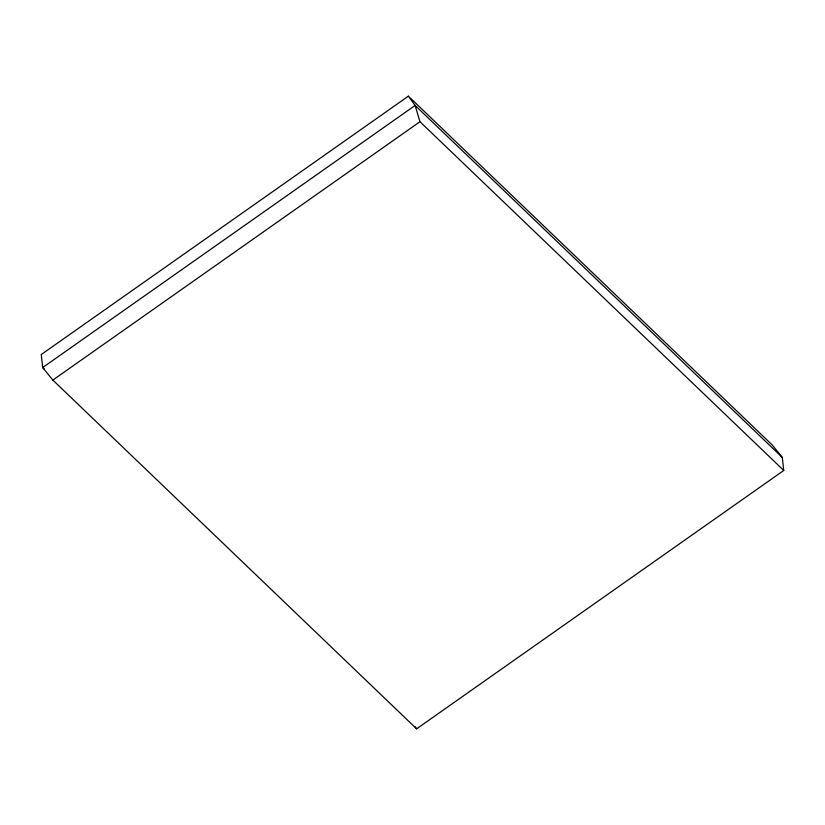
<?xml version="1.0" encoding="UTF-8"?>
<svg xmlns="http://www.w3.org/2000/svg" width="825" height="825" viewBox="0 0 825 825"><rect width="100%" height="100%" fill="white"/><g stroke="black" fill="none" stroke-linecap="round" stroke-linejoin="round"><path stroke-width="1.24" d="M408.375 96.164L41.25 354.533L42.694 367.548L52.841 380.088L416.625 728.836L783.75 470.467L782.306 457.452L772.159 444.912L408.375 96.164L415.119 105.445L782.306 457.452M52.841 380.088L419.966 121.718L415.119 105.445L42.694 367.548L44.56 369.322M419.966 121.718L783.75 470.467M415.119 726.773L416.625 728.836"/></g></svg>
